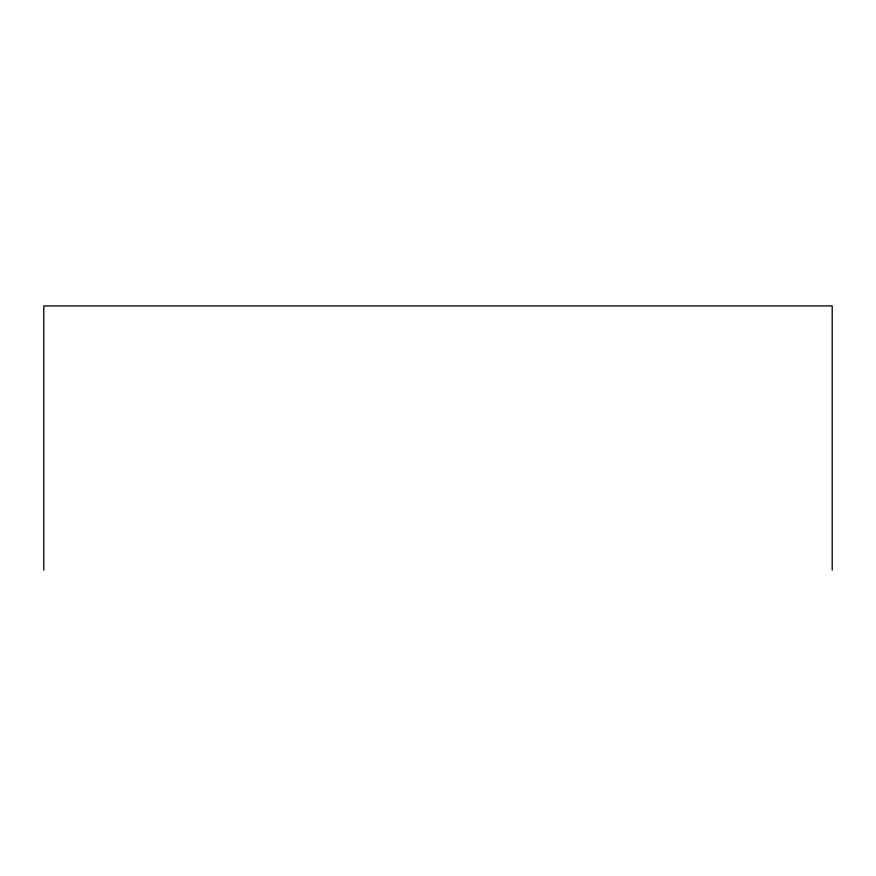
<?xml version="1.0" encoding="UTF-8"?>
<svg xmlns="http://www.w3.org/2000/svg" width="876" height="876" viewBox="0 0 876 876"><rect width="100%" height="100%" fill="white"/><g stroke="black" fill="none" stroke-linecap="round" stroke-linejoin="round"><path stroke-width="1.31" d="M832.2 570.068L832.2 305.932L43.8 305.932L43.8 570.068"/></g></svg>
